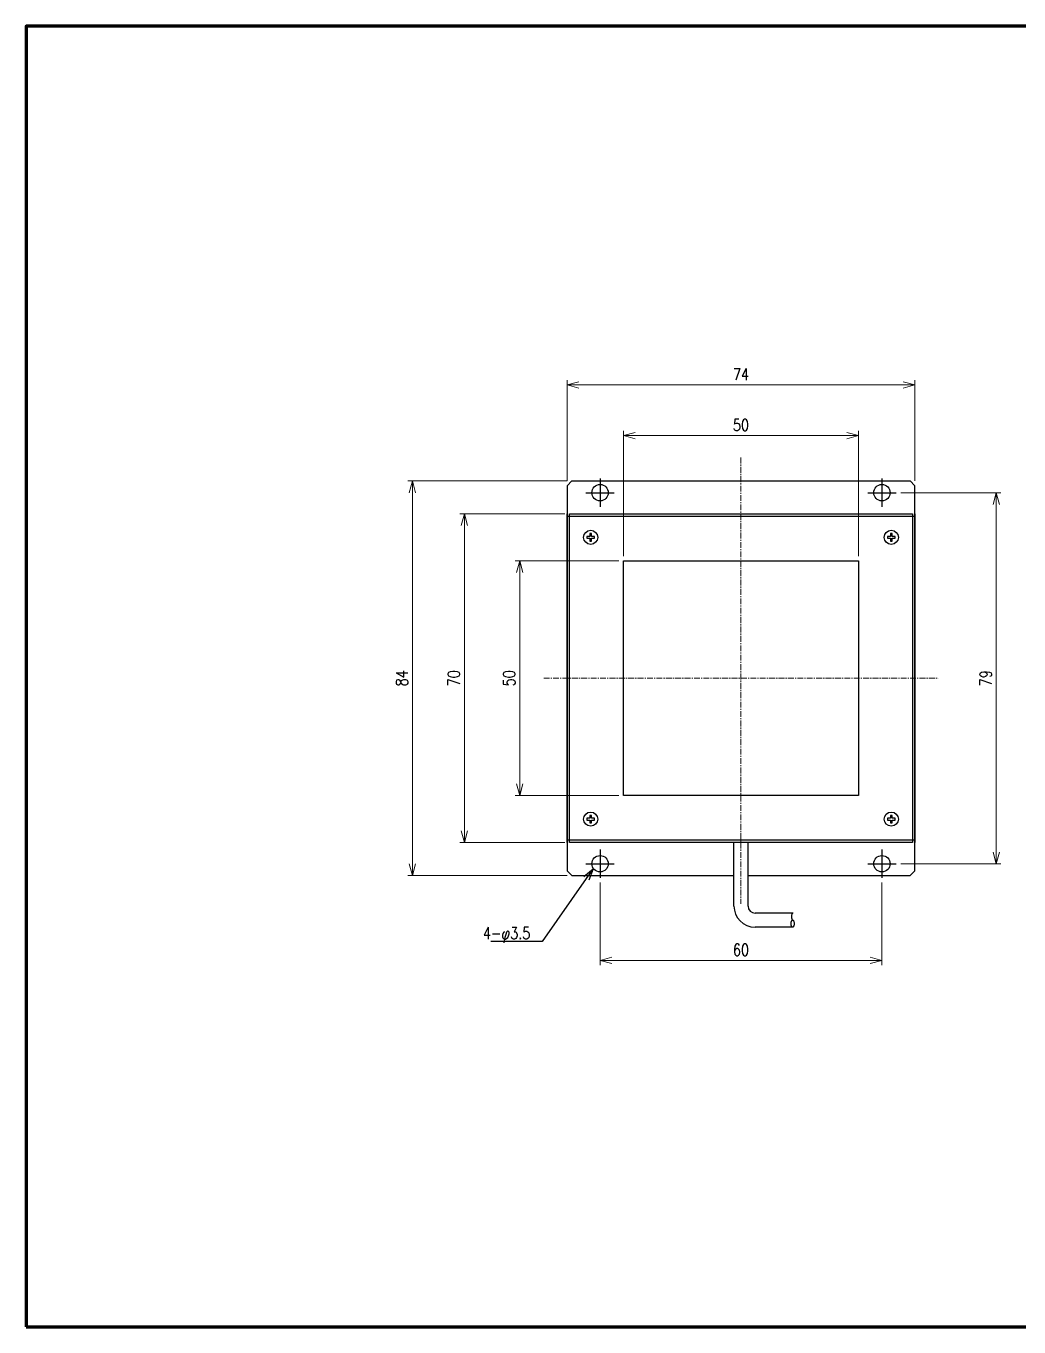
# Model space of a CAD drawing. Header units: millimetres. Extents: x 4 to 387, y 0 to 281.
# Drawn here: x 4 to 215.4, y 4 to 281 of the extents above; entities that cross this region are included whole.
import ezdxf
from ezdxf import colors
from ezdxf.entities.mleader import LeaderData, LeaderLine
from ezdxf.math import Vec2, Vec3

# ---------------------------------------------------------------- set-up
doc = ezdxf.new("R2010")
doc.units = ezdxf.units.MM
doc.linetypes.add('CENTER', pattern=[2, 1.25, -0.25, 0.25, -0.25])
doc.layers.get('0').update_dxf_attribs({"lineweight": 30})
doc.layers.get('Defpoints').update_dxf_attribs({"lineweight": 9})
for name, color, linetype, lineweight in [('2KD_寸法１', 7, 'Continuous', 15), ('2KD_寸法１ @ 1', 7, 'Continuous', 15), ('AUX', 7, 'Continuous', 40)]:
    doc.layers.add(name, color=color, linetype=linetype, lineweight=lineweight)
doc.styles.get("Standard").update_dxf_attribs({"font": 'simplex.shx', "width": 0.8, "bigfont": 'extfont.shx'})
doc.dimstyles.new('KD-STD', dxfattribs={"dimscale": 0, "dimtxt": 2.5, "dimasz": 2.5, "dimexe": 1, "dimexo": 1, "dimgap": 1, "dimtad": 1, "dimdsep": 46, "dimtxsty": 'Standard', "dimblk": 'OPEN30', "dimcen": 0, "dimadec": 0, "dimazin": 0, "dimtfac": 1, "dimtmove": 0, "dimatfit": 3, "dimldrblk": 'OPEN30', "dimfxl": 1, "dimtfill": 1, "dimtolj": 1, "dimtzin": 0, "dimlwd": 15, "dimlwe": 15, "dimarcsym": 0})

# ---------------------------------------------------------------- blocks, each defined once
blk = doc.blocks.new('_Open30')
at = {"lineweight": -2}
for p, q in [((-1, 0.26794919), (0, 0)), ((0, 0), (-1, -0.26794919)), ((0, 0), (-1, 0))]:
    blk.add_line(p, q, dxfattribs=at)
blk = doc.blocks.new('*D30')
at = {"layer": '2KD_寸法１', "color": 0, "lineweight": 15}
for p, q in [((130.2075831852435, 167.1309448551246), (108.109469234507, 167.1309448551246)), ((109.109469234507, 164.6309448551247), (109.109469234507, 119.6309448551247)), ((130.2075831852435, 117.1309448551246), (108.109469234507, 117.1309448551246))]:
    blk.add_line(p, q, dxfattribs=at)
at = {"layer": 'Defpoints', "color": 0}
for p in [(131.2075831852435, 167.1309448551246), (109.109469234507, 117.1309448551246), (131.2075831852435, 117.1309448551246)]:
    blk.add_point(p, dxfattribs=at)
at = {"layer": '2KD_寸法１', "color": 0, "lineweight": 15, "xscale": 2.5, "yscale": 2.5, "zscale": 2.5}
for p, rotation in [((109.109469234507, 167.1309448551246), 90), ((109.109469234507, 117.1309448551246), 270)]:
    blk.add_blockref('_Open30', p, dxfattribs=dict(at, rotation=rotation))
at = {"layer": '2KD_寸法１', "color": 0, "insert": (106.859469234507, 142.1309448551247), "char_height": 2.5, "attachment_point": 5, "rotation": 90, "bg_fill": 3, "box_fill_scale": 1.1, "bg_fill_color": 9, "bg_fill_true_color": 13158600, "bg_fill_transparency": 4391646}
blk.add_mtext('\\A1;50', dxfattribs=at)
blk = doc.blocks.new('*D31')
at = {"layer": '2KD_寸法１', "color": 0, "lineweight": 15}
for p, q in [((118.7075831852436, 177.1309448551247), (96.32531855516184, 177.1309448551247)), ((97.32531855516183, 174.6309448551247), (97.32531855516181, 109.6309448551247)), ((118.7075831852436, 107.1309448551247), (96.32531855516181, 107.1309448551247))]:
    blk.add_line(p, q, dxfattribs=at)
at = {"layer": 'Defpoints', "color": 0}
for p in [(119.7075831852436, 177.1309448551247), (97.32531855516181, 107.1309448551247), (119.7075831852436, 107.1309448551247)]:
    blk.add_point(p, dxfattribs=at)
at = {"layer": '2KD_寸法１', "color": 0, "lineweight": 15, "xscale": 2.5, "yscale": 2.5, "zscale": 2.5}
for p, rotation in [((97.32531855516183, 177.1309448551247), 90), ((97.32531855516181, 107.1309448551247), 270)]:
    blk.add_blockref('_Open30', p, dxfattribs=dict(at, rotation=rotation))
at = {"layer": '2KD_寸法１', "color": 0, "insert": (95.0753185551618, 142.1309448551247), "char_height": 2.5, "attachment_point": 5, "rotation": 90, "bg_fill": 3, "box_fill_scale": 1.1, "bg_fill_color": 9, "bg_fill_true_color": 13158600, "bg_fill_transparency": 4391674}
blk.add_mtext('\\A1;70', dxfattribs=at)
blk = doc.blocks.new('*D32')
at = {"layer": '2KD_寸法１', "color": 0, "lineweight": 15}
for p, q in [((119.2075831852435, 184.1309448551247), (85.26785877935232, 184.1309448551247)), ((86.26785877935231, 181.6309448551247), (86.26785877935231, 102.6309448551247)), ((119.2075831852435, 100.1309448551247), (85.2678587793523, 100.1309448551247))]:
    blk.add_line(p, q, dxfattribs=at)
at = {"layer": 'Defpoints', "color": 0}
for p in [(120.2075831852435, 184.1309448551247), (86.26785877935231, 100.1309448551247), (120.2075831852435, 100.1309448551247)]:
    blk.add_point(p, dxfattribs=at)
at = {"layer": '2KD_寸法１', "color": 0, "lineweight": 15, "xscale": 2.5, "yscale": 2.5, "zscale": 2.5}
for p, rotation in [((86.26785877935231, 184.1309448551247), 90), ((86.26785877935231, 100.1309448551247), 270)]:
    blk.add_blockref('_Open30', p, dxfattribs=dict(at, rotation=rotation))
at = {"layer": '2KD_寸法１', "color": 0, "insert": (84.0178587793523, 142.1309448551247), "char_height": 2.5, "attachment_point": 5, "rotation": 90, "bg_fill": 3, "box_fill_scale": 1.1, "bg_fill_color": 9, "bg_fill_true_color": 13158600, "bg_fill_transparency": 4393462}
blk.add_mtext('\\A1;84', dxfattribs=at)
blk = doc.blocks.new('*D33')
at = {"layer": '2KD_寸法１', "color": 0, "lineweight": 15}
for p, q in [((190.2075831852435, 181.6309448551247), (211.5547694103504, 181.6309448551246)), ((210.5547694103504, 179.1309448551246), (210.5547694103504, 105.1309448551247)), ((190.2075831852436, 102.6309448551247), (211.5547694103504, 102.6309448551247))]:
    blk.add_line(p, q, dxfattribs=at)
at = {"layer": 'Defpoints', "color": 0}
for p in [(189.2075831852435, 181.6309448551247), (189.2075831852436, 102.6309448551247), (210.5547694103504, 102.6309448551247)]:
    blk.add_point(p, dxfattribs=at)
at = {"layer": '2KD_寸法１', "color": 0, "lineweight": 15, "xscale": 2.5, "yscale": 2.5, "zscale": 2.5}
for p, rotation in [((210.5547694103504, 181.6309448551246), 90), ((210.5547694103504, 102.6309448551247), 270)]:
    blk.add_blockref('_Open30', p, dxfattribs=dict(at, rotation=rotation))
at = {"layer": '2KD_寸法１', "color": 0, "insert": (208.3047694103504, 142.1309448551247), "char_height": 2.5, "attachment_point": 5, "rotation": 90, "bg_fill": 3, "box_fill_scale": 1.1, "bg_fill_color": 9, "bg_fill_true_color": 13158600, "bg_fill_transparency": 4393682}
blk.add_mtext('\\A1;79', dxfattribs=at)
blk = doc.blocks.new('*D34')
at = {"layer": '2KD_寸法１', "color": 0, "lineweight": 15}
for p, q in [((131.2075831852435, 168.1309448551246), (131.2075831852435, 194.7999305163508)), ((181.2075831852435, 168.1309448551246), (181.2075831852435, 194.7999305163508)), ((133.7075831852435, 193.7999305163508), (178.7075831852435, 193.7999305163508))]:
    blk.add_line(p, q, dxfattribs=at)
at = {"layer": 'Defpoints', "color": 0}
for p in [(181.2075831852435, 193.7999305163508), (131.2075831852435, 167.1309448551246), (181.2075831852435, 167.1309448551246)]:
    blk.add_point(p, dxfattribs=at)
at = {"layer": '2KD_寸法１', "color": 0, "lineweight": 15, "xscale": 2.5, "yscale": 2.5, "zscale": 2.5, "rotation": 180}
blk.add_blockref('_Open30', (131.2075831852435, 193.7999305163508), dxfattribs=at)
at = {"layer": '2KD_寸法１', "color": 0, "lineweight": 15, "xscale": 2.5, "yscale": 2.5, "zscale": 2.5}
blk.add_blockref('_Open30', (181.2075831852435, 193.7999305163508), dxfattribs=at)
at = {"layer": '2KD_寸法１', "color": 0, "insert": (156.2075831852435, 196.0499305163508), "char_height": 2.5, "attachment_point": 5, "bg_fill": 3, "box_fill_scale": 1.1, "bg_fill_color": 9, "bg_fill_true_color": 13158600, "bg_fill_transparency": 4393530}
blk.add_mtext('\\A1;50', dxfattribs=at)
blk = doc.blocks.new('*D35')
at = {"layer": '2KD_寸法１', "color": 0, "lineweight": 15}
for p, q in [((119.2075831852436, 184.1309448551247), (119.2075831852436, 205.5925374944829)), ((193.2075831852436, 184.1309448551247), (193.2075831852436, 205.5925374944829)), ((121.7075831852436, 204.5925374944829), (190.7075831852436, 204.5925374944829))]:
    blk.add_line(p, q, dxfattribs=at)
at = {"layer": 'Defpoints', "color": 0}
for p in [(193.2075831852436, 204.5925374944829), (119.2075831852436, 183.1309448551247), (193.2075831852436, 183.1309448551247)]:
    blk.add_point(p, dxfattribs=at)
at = {"layer": '2KD_寸法１', "color": 0, "lineweight": 15, "xscale": 2.5, "yscale": 2.5, "zscale": 2.5, "rotation": 180}
blk.add_blockref('_Open30', (119.2075831852436, 204.5925374944829), dxfattribs=at)
at = {"layer": '2KD_寸法１', "color": 0, "lineweight": 15, "xscale": 2.5, "yscale": 2.5, "zscale": 2.5}
blk.add_blockref('_Open30', (193.2075831852436, 204.5925374944829), dxfattribs=at)
at = {"layer": '2KD_寸法１', "color": 0, "insert": (156.2075831852436, 206.8425374944829), "char_height": 2.5, "attachment_point": 5, "bg_fill": 3, "box_fill_scale": 1.1, "bg_fill_color": 9, "bg_fill_true_color": 13158600, "bg_fill_transparency": 4393674}
blk.add_mtext('\\A1;74', dxfattribs=at)
blk = doc.blocks.new('*D36')
at = {"layer": '2KD_寸法１', "color": 0, "lineweight": 15}
for p, q in [((126.2075831852435, 98.63094485512471), (126.2075831852435, 81.04967471721255)), ((186.2075831852436, 98.63094485512471), (186.2075831852436, 81.04967471721255)), ((128.7075831852435, 82.04967471721255), (183.7075831852436, 82.04967471721255))]:
    blk.add_line(p, q, dxfattribs=at)
at = {"layer": 'Defpoints', "color": 0}
for p in [(126.2075831852435, 99.63094485512471), (186.2075831852436, 99.63094485512471), (186.2075831852436, 82.04967471721255)]:
    blk.add_point(p, dxfattribs=at)
at = {"layer": '2KD_寸法１', "color": 0, "lineweight": 15, "xscale": 2.5, "yscale": 2.5, "zscale": 2.5, "rotation": 180}
blk.add_blockref('_Open30', (126.2075831852435, 82.04967471721255), dxfattribs=at)
at = {"layer": '2KD_寸法１', "color": 0, "lineweight": 15, "xscale": 2.5, "yscale": 2.5, "zscale": 2.5}
blk.add_blockref('_Open30', (186.2075831852436, 82.04967471721255), dxfattribs=at)
at = {"layer": '2KD_寸法１', "color": 0, "insert": (156.2075831852436, 84.29967471721255), "char_height": 2.5, "attachment_point": 5, "bg_fill": 3, "box_fill_scale": 1.1, "bg_fill_color": 9, "bg_fill_true_color": 13158600, "bg_fill_transparency": 4391714}
blk.add_mtext('\\A1;60', dxfattribs=at)
blk = doc.blocks.new('A$C4D42097A')
for p, q in [((-36.99999999999994, -1), (-35.99999999999994, 0)), ((-35.99999999999994, 0), (35.99999999999994, 0)), ((-30.00000000000006, 0.5), (-30.00000000000006, -5.5)), ((30.00000000000006, 0.5), (30.00000000000006, -5.5)), ((35.99999999999994, 0), (37, -1)), ((-36.99999999999994, -1), (-36.99999999999994, -7)), ((-32.99999999999994, -2.5), (-26.99999999999994, -2.5)), ((27.00000000000017, -2.5), (32.99999999999994, -2.5)), ((37, -83), (37, -1)), ((-36.99999999999994, -7), (-36.99999999999994, -83)), ((-36.99999999999994, -77), (-36.99999999999994, -7)), ((-36.99999999999994, -7.5), (37, -7.5)), ((-36.49999999999995, -7), (36.49999999999995, -7)), ((-36.49999999999995, -77), (-36.49999999999995, -7)), ((36.49999999999995, -7), (36.49999999999995, -77)), ((37, -7), (37, -77)), ((-32.79999999999973, -11.79999999998836), (-32.79999999999973, -12.19999999999709)), ((-32.20000000000005, -11.79999999998836), (-32.79999999999973, -11.79999999998836)), ((-32.79999999999973, -12.19999999999709), (-32.20000000000005, -12.19999999999709)), ((-31.79999999999996, -11.19999999999709), (-32.20000000000005, -11.19999999999709)), ((-32.20000000000005, -11.19999999999709), (-32.20000000000005, -11.79999999998836)), ((-32.20000000000005, -12.19999999999709), (-32.20000000000005, -12.79999999998836)), ((-32.20000000000005, -12.79999999998836), (-31.79999999999996, -12.79999999998836)), ((-31.79999999999996, -11.79999999998836), (-31.79999999999996, -11.19999999999709)), ((-31.20000000000004, -11.79999999998836), (-31.79999999999996, -11.79999999998836)), ((-31.79999999999996, -12.19999999999709), (-31.20000000000004, -12.19999999999709)), ((-31.79999999999996, -12.79999999998836), (-31.79999999999996, -12.19999999999709)), ((-31.20000000000004, -12.19999999999709), (-31.20000000000004, -11.79999999998836)), ((31.19999999999993, -11.79999999998836), (31.19999999999993, -12.19999999999709)), ((31.79999999999996, -11.79999999998836), (31.19999999999993, -11.79999999998836)), ((31.19999999999993, -12.19999999999709), (31.79999999999996, -12.19999999999709)), ((32.20000000000022, -11.19999999999709), (31.79999999999996, -11.19999999999709)), ((31.79999999999996, -11.19999999999709), (31.79999999999996, -11.79999999998836)), ((31.79999999999996, -12.19999999999709), (31.79999999999996, -12.79999999998836)), ((31.79999999999996, -12.79999999998836), (32.20000000000022, -12.79999999998836)), ((32.20000000000022, -11.79999999998836), (32.20000000000022, -11.19999999999709)), ((32.79999999999996, -11.79999999998836), (32.20000000000022, -11.79999999998836)), ((32.20000000000022, -12.19999999999709), (32.79999999999996, -12.19999999999709)), ((32.20000000000022, -12.79999999998836), (32.20000000000022, -12.19999999999709)), ((32.79999999999996, -12.19999999999709), (32.79999999999996, -11.79999999998836)), ((-25.00000000000006, -17), (24.99999999999995, -17)), ((-25.00000000000006, -67), (-25.00000000000006, -17)), ((24.99999999999995, -17), (24.99999999999995, -67)), ((24.99999999999995, -67), (-25.00000000000006, -67)), ((-32.79999999999973, -71.79999999998836), (-32.79999999999973, -72.1999999999972)), ((-32.20000000000005, -71.79999999998836), (-32.79999999999973, -71.79999999998836)), ((-31.79999999999996, -71.19999999999699), (-32.20000000000005, -71.19999999999699)), ((-32.20000000000005, -71.19999999999699), (-32.20000000000005, -71.79999999998836)), ((-31.79999999999996, -71.79999999998836), (-31.79999999999996, -71.19999999999699)), ((-31.20000000000004, -71.79999999998836), (-31.79999999999996, -71.79999999998836)), ((-31.20000000000004, -72.1999999999972), (-31.20000000000004, -71.79999999998836)), ((31.19999999999993, -71.79999999998836), (31.19999999999993, -72.1999999999972)), ((31.79999999999996, -71.79999999998836), (31.19999999999993, -71.79999999998836)), ((32.20000000000022, -71.19999999999699), (31.79999999999996, -71.19999999999699)), ((31.79999999999996, -71.19999999999699), (31.79999999999996, -71.79999999998836)), ((32.20000000000022, -71.79999999998836), (32.20000000000022, -71.19999999999699)), ((32.79999999999996, -71.79999999998836), (32.20000000000022, -71.79999999998836)), ((32.79999999999996, -72.1999999999972), (32.79999999999996, -71.79999999998836)), ((-32.79999999999973, -72.1999999999972), (-32.20000000000005, -72.1999999999972)), ((-32.20000000000005, -72.1999999999972), (-32.20000000000005, -72.79999999998824)), ((-32.20000000000005, -72.79999999998824), (-31.79999999999996, -72.79999999998824)), ((-31.79999999999996, -72.1999999999972), (-31.20000000000004, -72.1999999999972)), ((-31.79999999999996, -72.79999999998824), (-31.79999999999996, -72.1999999999972)), ((31.19999999999993, -72.1999999999972), (31.79999999999996, -72.1999999999972)), ((31.79999999999996, -72.1999999999972), (31.79999999999996, -72.79999999998824)), ((31.79999999999996, -72.79999999998824), (32.20000000000022, -72.79999999998824)), ((32.20000000000022, -72.1999999999972), (32.79999999999996, -72.1999999999972)), ((32.20000000000022, -72.79999999998824), (32.20000000000022, -72.1999999999972)), ((37, -76.5), (-36.99999999999994, -76.5)), ((36.49999999999995, -77), (-36.49999999999995, -77)), ((-1.500000000000055, -90.5), (-1.500000000000055, -77)), ((1.500000000000055, -90.5), (1.500000000000055, -77)), ((-30.00000000000006, -78.5), (-30.00000000000006, -84.50000000000001)), ((30.00000000000006, -78.5), (30.00000000000006, -84.50000000000001)), ((-36.99999999999994, -83), (-35.99999999999994, -84)), ((-32.99999999999994, -81.5), (-26.99999999999994, -81.5)), ((27.00000000000017, -81.5), (32.99999999999994, -81.5)), ((35.99999999999994, -84), (37, -83)), ((-35.99999999999994, -84), (-1.500000000000055, -84)), ((1.500000000000055, -84), (35.99999999999994, -84)), ((11.09999999999996, -92), (2.999999999999943, -92)), ((11.09999999999996, -95), (2.999999999999943, -95))]:
    blk.add_line(p, q)
for points in [[(11.04999999999995, -95), (11.01510000000019, -94.99719999999795), (10.98049999999995, -94.98859999999694), (10.94649999999996, -94.97449999999664), (10.91319999999996, -94.95479999999225), (10.8810000000002, -94.92969999999329), (10.84999999999996, -94.89949999999963), (10.82059999999995, -94.86439999999126), (10.79290000000002, -94.82450000000244), (10.76719999999994, -94.78029999999852), (10.74359999999995, -94.7320999999938), (10.72230000000019, -94.68009999999776), (10.70360000000016, -94.625), (10.68750000000017, -94.56689999999082), (10.67409999999995, -94.50649999998859), (10.6636000000002, -94.44409999999355), (10.65609999999987, -94.38029999998979), (10.65150000000005, -94.31539999999237), (10.6500000000002, -94.25), (10.65150000000005, -94.18459999999331), (10.65609999999987, -94.11969999999563), (10.6636000000002, -94.05589999999214), (10.67409999999995, -93.99349999999676), (10.68750000000017, -93.93309999999487), (10.70360000000016, -93.87500000000001), (10.72230000000019, -93.8199000000022), (10.74359999999995, -93.76789999999176), (10.76719999999994, -93.71970000000144), (10.79290000000002, -93.6754999999978), (10.82059999999995, -93.63559999999417), (10.84999999999996, -93.60050000000034), (10.8810000000002, -93.57029999999212), (10.91319999999996, -93.54519999999332), (10.94649999999996, -93.52549999998882), (10.98049999999995, -93.51139999998863), (11.01510000000019, -93.50280000000203), (11.04999999999995, -93.49999999999999)], [(11.04999999999995, -93.49999999999999), (11.00660000000005, -93.48859999999694), (10.96450000000004, -93.45479999999223), (10.92499999999995, -93.39949999999952), (10.88929999999993, -93.32459999999278), (10.85850000000016, -93.2320999999938), (10.83349999999996, -93.125), (10.81509999999997, -93.00649999998858), (10.80379999999997, -92.88029999998982), (10.79999999999995, -92.75), (10.80379999999997, -92.6198000000004), (10.81509999999997, -92.49349999999694), (10.83349999999996, -92.375), (10.85850000000016, -92.26789999999164), (10.88929999999993, -92.17549999999756), (10.92499999999995, -92.10050000000055), (10.96450000000004, -92.04529999999818), (11.00660000000005, -92.0113999999886), (11.04999999999995, -92)], [(11.04999999999995, -93.49999999999999), (11.09339999999997, -93.51139999998863), (11.1355000000002, -93.54529999999797), (11.17499999999995, -93.60050000000034), (11.2107000000002, -93.6754999999978), (11.2415000000002, -93.76789999999176), (11.26649999999995, -93.87500000000001), (11.28489999999988, -93.99349999999676), (11.29620000000005, -94.1198000000004), (11.29999999999995, -94.25), (11.29620000000005, -94.38029999998979), (11.28489999999988, -94.50649999998859), (11.26649999999995, -94.625), (11.2415000000002, -94.7320999999938), (11.2107000000002, -94.82459999999264), (11.17499999999995, -94.89949999999963), (11.1355000000002, -94.95479999999225), (11.09339999999997, -94.98859999999694), (11.04999999999995, -95)]]:
    blk.add_lwpolyline(points)
for centre, radius in [((-30.00000000000006, -2.5), 1.75), ((30.00000000000006, -2.5), 1.75), ((-31.99999999999994, -12), 1.5), ((31.99999999999994, -12), 1.5), ((-31.99999999999994, -72), 1.5), ((31.99999999999994, -72), 1.5), ((-30.00000000000006, -81.5), 1.75), ((30.00000000000006, -81.5), 1.75)]:
    blk.add_circle(centre, radius)
for radius in [4.5, 1.5]:
    blk.add_arc((2.999999999999943, -90.5), radius, 180, 270)

msp = doc.modelspace()

# ---------------------------------------------------------------- linework, layer by layer
at = {"layer": '2KD_寸法１', "color": 2, "linetype": 'CENTER'}
for p, q in [((156.2075831852435, 189.1309448551246), (156.2075831852435, 94.13094485512472)), ((114.2075831852435, 142.1309448551246), (198.2075831852436, 142.1309448551246))]:
    msp.add_line(p, q, dxfattribs=at)
at = {"layer": 'AUX', "lineweight": 70}
msp.add_lwpolyline([(3.999999758280865, 4.000000249163575), (386.9999997582809, 4.000000249163575), (386.9999997582809, 281.0000002491635), (3.999999758280865, 281.0000002491635)], close=True, dxfattribs=at)

# ---------------------------------------------------------------- next in the draw order: dimensions: what is measured, and where the dimension line sits
at = {"layer": '2KD_寸法１ @ 1'}
for base, p1, p2, picture, middle in [((210.5547694103504, 102.6309448551247), (189.2075831852435, 181.6309448551247), (189.2075831852436, 102.6309448551247), '*D33', (208.3047694103504, 142.1309448551247)), ((109.109469234507, 117.1309448551246), (131.2075831852435, 167.1309448551246), (131.2075831852435, 117.1309448551246), '*D30', (106.859469234507, 142.1309448551247))]:
    dim = msp.add_linear_dim(base=base, p1=p1, p2=p2, angle=90, dimstyle='KD-STD', override={"dimscale": 1, "dimtix": 0, "dimtofl": 1, "dimtmove": 0, "dimatfit": 3, "dimtfillclr": 256}, dxfattribs=at)
    dim.commit()
    dim.dimension.update_dxf_attribs({"geometry": picture, "text_midpoint": middle})
dim = msp.add_linear_dim(base=(186.2075831852436, 82.04967471721255), p1=(126.2075831852435, 99.63094485512471), p2=(186.2075831852436, 99.63094485512471), dimstyle='KD-STD', override={"dimscale": 1, "dimtix": 0, "dimtofl": 1, "dimtmove": 0, "dimatfit": 3, "dimtfillclr": 256}, dxfattribs=at)
dim.commit()
dim.dimension.update_dxf_attribs({"geometry": '*D36', "text_midpoint": (156.2075831852436, 84.29967471721255)})

# ---------------------------------------------------------------- next in the draw order: dimensions: what is measured, and where the dimension line sits
dim = msp.add_linear_dim(base=(181.2075831852435, 193.7999305163508), p1=(131.2075831852435, 167.1309448551246), p2=(181.2075831852435, 167.1309448551246), dimstyle='KD-STD', override={"dimscale": 1, "dimtix": 0, "dimtofl": 1, "dimtmove": 0, "dimatfit": 3, "dimtfillclr": 256}, dxfattribs=at)
dim.commit()
dim.dimension.update_dxf_attribs({"geometry": '*D34', "text_midpoint": (156.2075831852435, 196.0499305163508)})
dim = msp.add_linear_dim(base=(97.32531855516181, 107.1309448551247), p1=(119.7075831852436, 177.1309448551247), p2=(119.7075831852436, 107.1309448551247), angle=90, dimstyle='KD-STD', override={"dimscale": 1, "dimtix": 0, "dimtofl": 1, "dimtmove": 0, "dimatfit": 3, "dimtfillclr": 256}, dxfattribs=at)
dim.commit()
dim.dimension.update_dxf_attribs({"geometry": '*D31', "text_midpoint": (95.0753185551618, 142.1309448551247)})

# ---------------------------------------------------------------- next in the draw order: dimensions: what is measured, and where the dimension line sits
dim = msp.add_linear_dim(base=(86.26785877935231, 100.1309448551247), p1=(120.2075831852435, 184.1309448551247), p2=(120.2075831852435, 100.1309448551247), angle=90, dimstyle='KD-STD', override={"dimscale": 1, "dimtix": 0, "dimtofl": 1, "dimtmove": 0, "dimatfit": 3, "dimtfillclr": 256}, dxfattribs=at)
dim.commit()
dim.dimension.update_dxf_attribs({"geometry": '*D32', "text_midpoint": (84.0178587793523, 142.1309448551247)})

# ---------------------------------------------------------------- next in the draw order: dimensions: what is measured, and where the dimension line sits
dim = msp.add_linear_dim(base=(193.2075831852436, 204.5925374944829), p1=(119.2075831852436, 183.1309448551247), p2=(193.2075831852436, 183.1309448551247), dimstyle='KD-STD', override={"dimscale": 1, "dimtix": 0, "dimtofl": 1, "dimtmove": 0, "dimatfit": 3, "dimtfillclr": 256}, dxfattribs=at)
dim.commit()
dim.dimension.update_dxf_attribs({"geometry": '*D35', "text_midpoint": (156.2075831852436, 206.8425374944829)})

# ---------------------------------------------------------------- next in the draw order: leaders
ml = msp.add_multileader_mtext('Standard', dxfattribs=at)
ml.set_content('4-φ3.5', color=256)
ml.set_leader_properties()
ml.set_arrow_properties(name='OPEN30')
ml.build(insert=Vec2(0, 0))
ml.multileader.update_dxf_attribs({"text_right_attachment_type": 6, "dogleg_length": 1.5, "arrow_head_size": 2.5})
ctx = ml.context
ctx.base_point, ctx.char_height, ctx.arrow_head_size, ctx.landing_gap_size, ctx.plane_origin = Vec3(99.39150984530114, 87.60255859682644), 2.5, 2.5, 1, Vec3(124.7054006054761, 101.5578146291399)
ctx.right_attachment, ctx.text_align_type, ctx.attachment_type = 6, 2, 2
notes = []
notes.append((ctx, [(0, (1, 1, 0), (113.8629384167297, 86.10255859682643), (-1, 0), 1.5, [(0, [(124.7054006054761, 101.5578146291399)], 0, [])])]))
ctx.mtext.insert, ctx.mtext.alignment, ctx.mtext.flow_direction = Vec3(111.3629384167297, 89.10255859682644), 3, 5
for ctx, leaders in notes:
    for number, flags, end, landing, length, lines in leaders:
        leader = LeaderData()
        leader.index, (leader.has_last_leader_line, leader.has_dogleg_vector, leader.attachment_direction) = number, flags
        leader.last_leader_point, leader.dogleg_vector, leader.dogleg_length = Vec3(end), Vec3(landing), length
        for number, points, colour, breaks in lines:
            line = LeaderLine()
            line.index, line.vertices, line.color, line.breaks = number, Vec3.list(points), colors.encode_raw_color(colour), breaks
            leader.lines.append(line)
        ctx.leaders.append(leader)

# ---------------------------------------------------------------- next in the draw order: block references
msp.add_blockref('A$C4D42097A', (156.2075831852436, 184.1309448551247))

doc.saveas('drawing.dxf')
